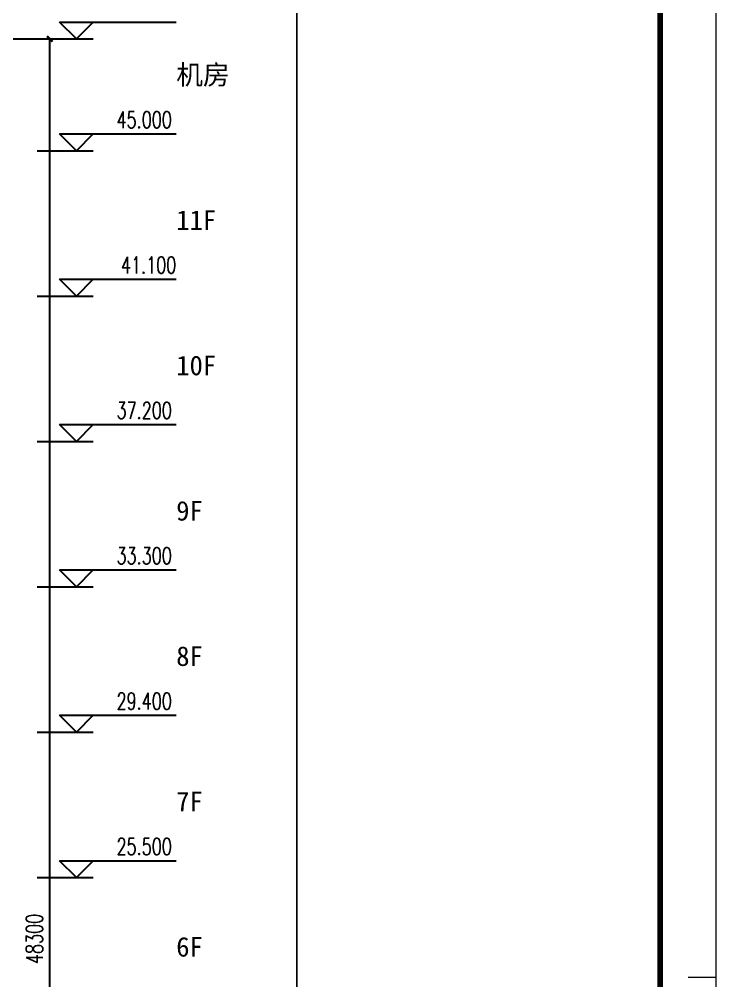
# Model space of a CAD drawing. Extents: x 1738711 to 2346805, y 1189731 to 2516152.
# Drawn here: x 2245363 to 2264082, y 1993567 to 2019368 of the extents above; entities that cross this region are included whole.
import ezdxf
from ezdxf.enums import TextEntityAlignment as Align

# ---------------------------------------------------------------- set-up
doc = ezdxf.new("R2010")
doc.units = 0
doc.header["$LTSCALE"] = 1000
doc.header["$MEASUREMENT"] = 0
for name, color, linetype in [('DIM_ELEV', 3, 'Continuous'), ('PUB_DIM', 3, 'Continuous'), ('PUB_TEXT', 7, 'Continuous'), ('TK', 4, 'Continuous')]:
    doc.layers.add(name, color=color, linetype=linetype)
doc.styles.add('_TCH_DIM', font='SIMPLEX', dxfattribs={"bigfont": 'GBCBIG'})
doc.styles.add('_TCH_DIM_T3', font='SIMPLEX', dxfattribs={"width": 0.705882, "bigfont": 'GBCBIG'})
doc.styles.add('STW', font='simhei_0.ttf')
doc.styles.add('宋体', font='SIMSUN.TTF', dxfattribs={"width": 0.75})
doc.dimstyles.new('_TCH_ARCH&&150', dxfattribs={"dimtxt": 446.25, "dimasz": 150, "dimexe": 375, "dimexo": 450, "dimgap": 189.375, "dimtad": 1, "dimdec": 0, "dimzin": 0, "dimdsep": 46, "dimtxsty": '_TCH_DIM_T3', "dimblk": 'ARCHTICK', "dimcen": 0.09, "dimclrt": 7, "dimazin": 2, "dimtfac": 1, "dimtdec": 0, "dimtix": 1, "dimtmove": 2, "dimatfit": 3, "dimfxl": 1, "dimtolj": 1, "dimtzin": 0, "dimarcsym": 0})

# ---------------------------------------------------------------- blocks, each defined once
blk = doc.blocks.new('hjashrtahreahe')
at = {"const_width": 25}
blk.add_lwpolyline([(84100, 29700), (83600, 29700)], dxfattribs=at)
at = {"layer": 'TK', "color": 7, "const_width": 25}
blk.add_lwpolyline([(0, 59400), (84100, 59400), (84100, 0), (0, 0)], close=True, dxfattribs=at)
at = {"layer": 'TK', "color": 3, "const_width": 100}
blk.add_lwpolyline([(2500, 1000), (2500, 58400), (83100, 58400), (83100, 1000)], close=True, dxfattribs=at)
at = {"layer": 'TK', "color": 7, "const_width": 25}
blk.add_lwpolyline([(76600, 58400), (76600, 1000)], dxfattribs=at)
at = {"layer": 'TK', "style": '宋体', "width": 0.75}
for tag, height, p in [('项目负责人', 350, (6003, 57089)), ('专业负责人', 350, (6003, 56224)), ('设计人', 350, (6003, 55419)), ('版号1', 250, (77304, 22193)), ('时间1', 250, (82405, 22193)), ('版号2', 250, (77304, 21593)), ('时间2', 250, (82405, 21593)), ('版号3', 250, (77304, 20993)), ('时间3', 250, (82405, 20993)), ('建筑会签', 0.0001, (78978, 2403)), ('电气会签', 0.0001, (82128, 2403)), ('结构会签', 0.0001, (78978, 1803)), ('暖通会签', 0.0001, (82128, 1803)), ('给排水会签', 0.0001, (78978, 1250)), ('智能化会签', 0.0001, (82128, 1250))]:
    blk.add_attdef(tag, text='', height=height, dxfattribs=at).set_placement(p, align=Align.CENTER)
for tag, p in [('合作设计单位', (80816, 48986)), ('版号说明1', (79854, 22318)), ('版号说明2', (79854, 21718)), ('版号说明3', (79854, 21118)), ('浙江绿储科技有限公司', (80545, 16036)), ('百兆瓦级集中式熔盐储能关键', (80545, 14953)), ('设备研发及制造基地项目', (80545, 14603)), ('1#研发楼', (80545, 13636)), ('图名', (80545, 12436)), ('工程编号', (78978, 11461)), ('子项编号', (82128, 11461)), ('建筑', (78978, 10711)), ('图号', (82128, 10711)), ('施工图', (78978, 9961)), ('2023.03', (82128, 9961)), ('审定', (79353, 8461)), ('审核', (79353, 7711)), ('工程负责', (79353, 6961)), ('专业负责', (79353, 6211)), ('设计', (79353, 5461)), ('制图', (79353, 4711)), ('校对', (79353, 3961))]:
    blk.add_attdef(tag, text='', height=250, dxfattribs=at).set_placement(p, align=Align.MIDDLE_CENTER)
blk = doc.blocks.new('_ArchTick')
at = {"color": 0, "linetype": 'ByBlock', "const_width": 0.4}
blk.add_lwpolyline([(-0.5, -0.5), (0.5, 0.5)], dxfattribs=at)
blk = doc.blocks.new('*D3538')
at = {"layer": 'Defpoints', "color": 0, "transparency": 16777216}
for p in [(2242164, 2018839), (2246184, 2018839), (2242164, 1970539)]:
    blk.add_point(p, dxfattribs=at)
at = {"layer": 'PUB_DIM', "color": 0, "lineweight": -2, "transparency": 16777216}
for p, q in [((2242614, 2018839), (2246559, 2018839)), ((2246184, 1970539), (2246184, 2018839)), ((2242614, 1970539), (2246559, 1970539))]:
    blk.add_line(p, q, dxfattribs=at)
at = {"layer": 'PUB_DIM', "color": 0, "lineweight": -2, "transparency": 16777216, "xscale": 150, "yscale": 150, "zscale": 150}
for p, rotation in [((2246184, 2018839), 90), ((2246184, 1970539), 270)]:
    blk.add_blockref('_ArchTick', p, dxfattribs=dict(at, rotation=rotation))
at = {"layer": 'PUB_DIM', "color": 7, "transparency": 16777216, "insert": (2245771, 1994689), "char_height": 446.2, "attachment_point": 5, "rotation": 90, "style": '_TCH_DIM_T3'}
blk.add_mtext('\\A1;48300', dxfattribs=at)

msp = doc.modelspace()

# ---------------------------------------------------------------- linework, layer by layer
at = {"layer": 'DIM_ELEV'}
for p, q in [((2246897.3, 2018839.1), (2246447.3, 2019289.1)), ((2246447.3, 2019289.1), (2249579.3, 2019289.1)), ((2246897.3, 2018839.1), (2247347.3, 2019289.1)), ((2245847.3, 2018839.1), (2247347.3, 2018839.1)), ((2246897.3, 2015839.1), (2246447.3, 2016289.1)), ((2246447.3, 2016289.1), (2249579.3, 2016289.1)), ((2246897.3, 2015839.1), (2247347.3, 2016289.1)), ((2245847.3, 2015839.1), (2247347.3, 2015839.1)), ((2246897.3, 2011939.1), (2246447.3, 2012389.1)), ((2246447.3, 2012389.1), (2249579.3, 2012389.1)), ((2246897.3, 2011939.1), (2247347.3, 2012389.1)), ((2245847.3, 2011939.1), (2247347.3, 2011939.1)), ((2246897.3, 2008039.1), (2246447.3, 2008489.1)), ((2246447.3, 2008489.1), (2249579.3, 2008489.1)), ((2246897.3, 2008039.1), (2247347.3, 2008489.1)), ((2245847.3, 2008039.1), (2247347.3, 2008039.1)), ((2246897.3, 2004139.1), (2246447.3, 2004589.1)), ((2246447.3, 2004589.1), (2249579.3, 2004589.1)), ((2246897.3, 2004139.1), (2247347.3, 2004589.1)), ((2245847.3, 2004139.1), (2247347.3, 2004139.1)), ((2246897.3, 2000239.1), (2246447.3, 2000689.1)), ((2246447.3, 2000689.1), (2249579.3, 2000689.1)), ((2246897.3, 2000239.1), (2247347.3, 2000689.1)), ((2245847.3, 2000239.1), (2247347.3, 2000239.1)), ((2246897.3, 1996339.1), (2246447.3, 1996789.1)), ((2246447.3, 1996789.1), (2249579.3, 1996789.1)), ((2246897.3, 1996339.1), (2247347.3, 1996789.1)), ((2245847.3, 1996339.1), (2247347.3, 1996339.1))]:
    msp.add_line(p, q, dxfattribs=at)

# ---------------------------------------------------------------- block references
at = {"xscale": 1.5, "yscale": 1.5, "zscale": 1.5}
msp.add_blockref('hjashrtahreahe', (2137913.5, 1949109.1), dxfattribs=at)

# ---------------------------------------------------------------- texts
at = {"style": 'STW'}
for s, p in [('机房', (2249576.4, 2017614.9)), ('11F', (2249576.4, 2013714.9)), ('10F', (2249576.4, 2009814.9)), ('9F', (2249576.4, 2005914.9)), ('8F', (2249576.4, 2002014.9)), ('7F', (2249576.4, 1998114.9)), ('6F', (2249576.4, 1994214.9))]:
    msp.add_text(s, height=525.74, dxfattribs=at).set_placement(p)
at = {"layer": 'PUB_TEXT', "color": 7, "style": '_TCH_DIM', "width": 0.705882}
for s, p in [('45.000', (2247974.3, 2016446.6)), ('41.100', (2248094.3, 2012546.6)), ('37.200', (2247974.3, 2008646.6)), ('33.300', (2247974.3, 2004746.6)), ('29.400', (2247974.3, 2000846.6)), ('25.500', (2247974.3, 1996946.6))]:
    msp.add_text(s, height=446.25, dxfattribs=at).set_placement(p)

# ---------------------------------------------------------------- dimensions: what is measured, and where the dimension line sits
at = {"layer": 'PUB_DIM'}
dim = msp.add_aligned_dim(p1=(2242164.4, 1970539.1), p2=(2242164.4, 2018839.1), distance=-4019.1, dimstyle='_TCH_ARCH&&150', dxfattribs=at)
dim.commit()
dim.dimension.update_dxf_attribs({"geometry": '*D3538', "text_midpoint": (2245771, 1994689.1)})

doc.saveas('drawing.dxf')
